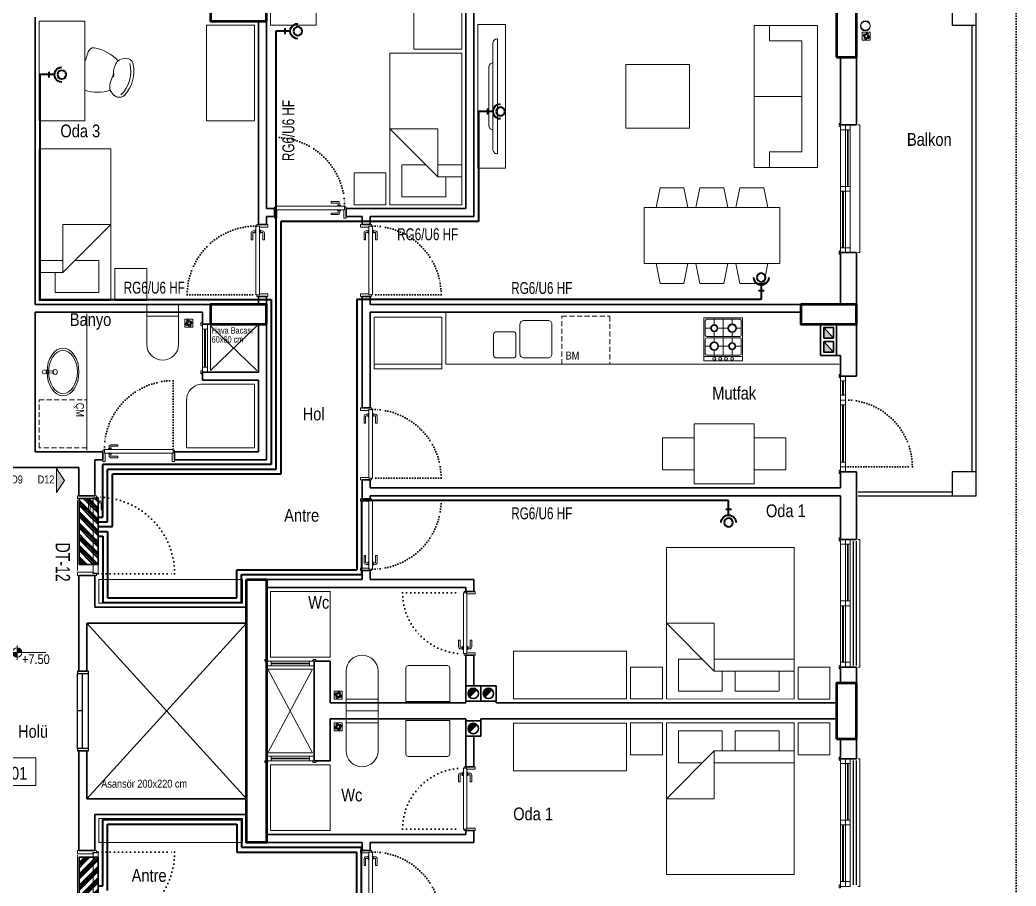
# Model space of a CAD drawing. Header units: millimetres. Extents: x 1852829 to 1882754, y -270850 to -231658.
# Drawn here: x 1865954 to 1867203, y -263898 to -262812 of the extents above; entities that cross this region are included whole.
import ezdxf
from ezdxf.enums import TextEntityAlignment as Align

# ---------------------------------------------------------------- set-up
doc = ezdxf.new("R2010")
doc.units = ezdxf.units.MM
for name, pattern in [('CONTINOUS', [0]), ('CONTINU', [0]), ('DOT', [0.25, 0, -0.25]), ('izdüşüm arka', [3.175, 0, -3.175]), ('izdüşüm ön', [9.525, 6.35, -3.175])]:
    doc.linetypes.add(name, pattern=pattern)
for name, color, linetype, lineweight in [('a_ba', 6, 'Continuous', 50), ('a_doğrama', 251, 'Continuous', 20), ('a_duvar', 251, 'Continuous', 35), ('a_görünüş', 32, 'Continuous', 25), ('a_görünüş_ince', 8, 'Continuous', 20), ('a_izdüşüm_arka', 251, 'izdüşüm arka', 30), ('a_izdüşüm_ön', 6, 'izdüşüm ön', 9), ('a_not_kot', 251, 'Continuous', 13), ('a_not_mahal', 253, 'Continuous', 5), ('a_not_misc', 144, 'Continuous', 5), ('a_not_text', 7, 'Continuous', 13), ('a_tefriş', 8, 'Continuous', 20), ('Aydınlatma', 4, 'CONTINOUS', 35), ('m_yib', 65, 'Continuous', 20), ('Priz', 6, 'CONTINOUS', 40), ('Telefon', 2, 'CONTINOUS', 40), ('Tv', 3, 'CONTINOUS', 40)]:
    doc.layers.add(name, color=color, linetype=linetype, lineweight=lineweight)
doc.layers.add('a_basılmayacak', color=251, linetype='Continuous', lineweight=5, plot=False)
doc.styles.add('Grupcad', font='arial.ttf', dxfattribs={"width": 0.7})
doc.styles.add('ROMANTUR', font='arial.ttf', dxfattribs={"width": 0.7})
doc.styles.get("Standard").update_dxf_attribs({"font": 'ARIALN.TTF'})

# ---------------------------------------------------------------- blocks, each defined once
blk = doc.blocks.new('K2')
at = {"layer": 'a_doğrama', "color": 251, "linetype": 'Continuous'}
for p, q in [((-13, 88.1), (-13, 1.9)), ((-13, 88.1), (-8.5, 88.1)), ((-12, 90), (-12, 88.1)), ((-12, 90), (-10, 90)), ((-8.5, 88.1), (-8.5, 1.9)), ((-13, 1.9), (-8.5, 1.9)), ((-12, 0), (-12, 1.9)), ((-12, 0), (-10, 0))]:
    blk.add_line(p, q, dxfattribs=at)
for points in [[(0, 90), (2, 90), (2, 87), (-8.5, 87)], [(0, 0), (2, 0), (2, 3), (-8.5, 3)]]:
    blk.add_lwpolyline(points, dxfattribs=at)
at = {"layer": 'a_doğrama', "color": 251}
for points in [[(-14, 80.1), (-16.5, 80.1, 0.414214), (-17, 79.6), (-17, 71.1), (-19, 71.1), (-19, 79.6)], [(-13, 83.1), (-13.5, 83.1, 0.414214), (-14, 82.6), (-14, 79.6, 0.414214), (-13.5, 79.1), (-13, 79.1)], [(-8.5, 83.1), (-8, 83.1, -0.414214), (-7.5, 82.6), (-7.5, 79.6, -0.414214), (-8, 79.1), (-8.5, 79.1)], [(-7.5, 80.1), (-5, 80.1, -0.414214), (-4.5, 79.6), (-4.5, 71.1), (-2.5, 71.1), (-2.5, 79.6)]]:
    blk.add_lwpolyline(points, format="xyb", dxfattribs=at)
for points in [[(-16.5, 82.1), (-14, 82.1)], [(-5, 82.1), (-7.5, 82.1)]]:
    blk.add_lwpolyline(points, dxfattribs=at)
for centre, start, end in [((-16.5, 79.6), 90, 180), ((-5, 79.6), 0, 90)]:
    blk.add_arc(centre, 2.5, start, end, dxfattribs=at)
at = {"layer": 'a_izdüşüm_arka', "color": 251}
blk.add_lwpolyline([(-99.2, 1.9), (-13, 1.9)], dxfattribs=at)
blk.add_arc((-13, 1.9), 86.2, 90, 180, dxfattribs=at)
blk = doc.blocks.new('klozet')
at = {"layer": 'a_tefriş'}
blk.add_line((20, 0), (-20, 0), dxfattribs=at)
for points in [[(-20, 0), (-20, -15), (20, -15), (20, 0)], [(-20, -50), (-20, -15)], [(20, -50), (20, -15)]]:
    blk.add_lwpolyline(points, dxfattribs=at)
blk.add_arc((0, -50), 20, 180, 360, dxfattribs=at)
blk = doc.blocks.new('K1')
at = {"layer": 'a_doğrama', "color": 251}
for points in [[(-17.5, -2.5), (-22, -2.5), (-22, 0), (2, 0), (2, -4), (-17.5, -4), (-17.5, -2.5)], [(-27.5, -93.1), (-25, -93.1)], [(-17.5, -97.5), (-22, -97.5), (-22, -100), (2, -100), (2, -96), (-17.5, -96), (-17.5, -97.5)], [(-14.5, -93.1), (-17, -93.1)]]:
    blk.add_lwpolyline(points, dxfattribs=at)
blk.add_lwpolyline([(-18, -14), (-18, -4), (-18, -3), (-22.5, -3), (-22.5, -2.5), (-22.5, -2), (-24, -2), (-24, -2.5), (-24, -12.5), (-24, -88), (-24, -97.5), (-24, -98), (-22.5, -98), (-22.5, -97.5), (-22.5, -97), (-18, -97), (-18, -96), (-18, -86.5)], close=True, dxfattribs=at)
for points in [[(-25, -91.1), (-27.5, -91.1, -0.414214), (-28, -90.6), (-28, -82.1), (-30, -82.1), (-30, -90.6)], [(-17, -91.1), (-14.5, -91.1, 0.414214), (-14, -90.6), (-14, -82.1), (-12, -82.1), (-12, -90.6)], [(-24, -94.1), (-24.5, -94.1, -0.414214), (-25, -93.6), (-25, -90.6, -0.414214), (-24.5, -90.1), (-24, -90.1)], [(-18, -94.1), (-17.5, -94.1, 0.414214), (-17, -93.6), (-17, -90.6, 0.414214), (-17.5, -90.1), (-18, -90.1)]]:
    blk.add_lwpolyline(points, format="xyb", dxfattribs=at)
for centre, start, end in [((-27.5, -90.6), 180, 270), ((-14.5, -90.6), 270, 0)]:
    blk.add_arc(centre, 2.5, start, end, dxfattribs=at)
at = {"layer": 'a_görünüş_ince', "color": 251}
blk.add_line((2, -6), (2, -94), dxfattribs=at)
at = {"layer": 'a_izdüşüm_arka', "color": 251, "linetype": 'DOT', "ltscale": 20}
blk.add_line((-24, -2), (-120, -2), dxfattribs=at)
blk.add_arc((-24, -2), 96, 180, 270, dxfattribs=at)
blk = doc.blocks.new('M1')
at = {"layer": 'a_doğrama', "linetype": 'Continuous'}
for p, q in [((-24, 6), (-30, 6)), ((-30, 0), (-30, 6)), ((-24, 0), (-30, 0)), ((-24, 0), (-24, 6)), ((30, 6), (24, 6)), ((24, 6), (24, 0)), ((30, 0), (30, 6)), ((30, 0), (24, 0))]:
    blk.add_line(p, q, dxfattribs=at)
at = {"layer": 'a_doğrama'}
for p, q in [((24, 3.5), (-24, 3.5)), ((24, 2.5), (-24, 2.5))]:
    blk.add_line(p, q, dxfattribs=at)
for points in [[(-28, -1), (-28, 0), (-32, 0), (-32, -2), (-29, -2)], [(28, -1), (28, 0), (32, 0), (32, -2), (29, -2)]]:
    blk.add_lwpolyline(points, close=True, dxfattribs=at)
at = {"layer": 'a_görünüş_ince'}
for p, q in [((24, 6), (-24, 6)), ((-24, 0), (24, 0))]:
    blk.add_line(p, q, dxfattribs=at)
blk = doc.blocks.new('k_80')
at = {"layer": 'a_doğrama', "color": 251, "linetype": 'Continuous'}
for p, q in [((-80, 2), (-78.1, 2)), ((-80, 2), (-80, 0)), ((-78.1, 3), (-1.9, 3)), ((-78.1, 3), (-78.1, -1.5)), ((-1.9, 3), (-1.9, -1.5)), ((0, 2), (-1.9, 2)), ((0, 2), (0, 0)), ((-78.1, -1.5), (-1.9, -1.5))]:
    blk.add_line(p, q, dxfattribs=at)
at = {"layer": 'a_doğrama', "color": 251}
for points in [[(-73.1, 3), (-73.1, 3.5, -0.414214), (-72.6, 4), (-69.6, 4, -0.414214), (-69.1, 3.5), (-69.1, 3)], [(-70.1, 4), (-70.1, 6.5, -0.414214), (-69.6, 7), (-61.1, 7), (-61.1, 9), (-69.6, 9)], [(-73.1, -1.5), (-73.1, -2, 0.414214), (-72.6, -2.5), (-69.6, -2.5, 0.414214), (-69.1, -2), (-69.1, -1.5)], [(-70.1, -2.5), (-70.1, -5, 0.414214), (-69.6, -5.5), (-61.1, -5.5), (-61.1, -7.5), (-69.6, -7.5)]]:
    blk.add_lwpolyline(points, format="xyb", dxfattribs=at)
for points in [[(-72.1, 6.5), (-72.1, 4)], [(-72.1, -5), (-72.1, -2.5)]]:
    blk.add_lwpolyline(points, dxfattribs=at)
at = {"layer": 'a_doğrama', "color": 251, "linetype": 'Continuous'}
for points in [[(-80, -10), (-80, -12), (-77, -12), (-77, -1.5)], [(0, -10), (0, -12), (-3, -12), (-3, -1.5)]]:
    blk.add_lwpolyline(points, dxfattribs=at)
at = {"layer": 'a_doğrama', "color": 251}
for centre, start, end in [((-69.6, 6.5), 90, 180), ((-69.6, -5), 180, 270)]:
    blk.add_arc(centre, 2.5, start, end, dxfattribs=at)
at = {"layer": 'a_izdüşüm_arka', "color": 251, "linetype": 'DOT', "ltscale": 20}
blk.add_line((-1.9, 79.2), (-1.9, 3), dxfattribs=at)
blk.add_arc((-1.9, 3), 76.2, 90, 180, dxfattribs=at)
blk = doc.blocks.new('160p')
at = {"layer": 'a_doğrama', "color": 251}
for points in [[(-6, -6), (-6, 0), (-12, 0), (-12, -6)], [(0, -6), (0, 0), (-6, 0), (-6, -6)], [(-6, -83), (-6, -77), (-12, -77), (-12, -83)], [(0, -83), (0, -77), (-6, -77), (-6, -83)], [(-6, -160), (-6, -154), (-12, -154), (-12, -160)], [(0, -160), (0, -154), (-6, -154), (-6, -160)]]:
    blk.add_lwpolyline(points, close=True, dxfattribs=at)
for points in [[(2, -1), (2, 2), (0, 2), (0, -2), (1, -2), (2, -1)], [(-9.5, -6), (-9.5, -77)], [(-8.5, -6), (-8.5, -77)], [(-3.5, -83), (-3.5, -154)], [(-2.5, -83), (-2.5, -154)], [(2, -159), (2, -162), (0, -162), (0, -158), (1, -158), (2, -159)]]:
    blk.add_lwpolyline(points, dxfattribs=at)
at = {"layer": 'a_görünüş_ince', "color": 251}
for points in [[(-22, -160), (-24, -160), (-24, 0), (-22, 0)], [(-12, -77), (-12, -6)], [(-6, -77), (-6, -6)], [(-6, -77), (-6, -6)], [(0, -77), (0, -6)], [(-12, -154), (-12, -83)], [(-6, -154), (-6, -83)], [(-6, -154), (-6, -83)], [(0, -154), (0, -83)]]:
    blk.add_lwpolyline(points, dxfattribs=at)
blk = doc.blocks.new('kapı_120_c_blok')
at = {"layer": 'a_doğrama', "color": 251}
for points in [[(-2, 119), (-2, 122), (0, 122), (0, 118), (-1, 118), (-2, 119)], [(2.5, 114), (2.5, 96)], [(3.5, 114), (3.5, 96)], [(2.5, 84), (2.5, 12)], [(3.5, 84), (3.5, 12)], [(-2, 1), (-2, -2), (0, -2), (0, 2), (-1, 2), (-2, 1)]]:
    blk.add_lwpolyline(points, dxfattribs=at)
for points in [[(0, 114), (6, 114), (6, 120), (0, 120)], [(0, 90), (6, 90), (6, 96), (0, 96)], [(0, 84), (6, 84), (6, 90), (0, 90)], [(0, 6), (6, 6), (6, 12), (0, 12)], [(0, 0), (6, 0), (6, 6), (0, 6)]]:
    blk.add_lwpolyline(points, close=True, dxfattribs=at)
at = {"layer": 'a_görünüş_ince', "color": 251}
for points in [[(0, 114), (0, 96)], [(6, 114), (6, 96)], [(0, 84), (0, 12)], [(6, 84), (6, 12)]]:
    blk.add_lwpolyline(points, dxfattribs=at)
at = {"layer": 'a_izdüşüm_arka', "color": 251}
blk.add_lwpolyline([(6, 6), (90, 6)], dxfattribs=at)
blk.add_arc((6, 6), 84, 0, 90, dxfattribs=at)
blk = doc.blocks.new('baca_şönt')
at = {"layer": 'a_duvar'}
h = blk.add_hatch(color=256, dxfattribs=at)
h.dxf.hatch_style = 1
h.paths.add_polyline_path([(21.5, -5), (21.5, -17), (35, -17)])
h.paths.add_polyline_path([(4, -5), (4, -17), (17.5, -17)])
for p, q in [((4, -5), (17.5, -17)), ((17.5, -5), (17.5, -17)), ((21.5, -5), (21.5, -17)), ((21.5, -5), (35, -17))]:
    blk.add_line(p, q, dxfattribs=at)
blk.add_lwpolyline([(0, -21), (39, -21), (39, -1), (0, -1)], close=True, dxfattribs=at)
for points in [[(17.5, -5), (4, -5), (4, -17), (17.5, -17)], [(21.5, -17), (35, -17), (35, -5), (21.5, -5)]]:
    blk.add_lwpolyline(points, dxfattribs=at)
blk = doc.blocks.new('baca_müstakil')
at = {"layer": 'a_duvar'}
h = blk.add_hatch(color=256, dxfattribs=at)
h.dxf.hatch_style = 1
h.paths.add_polyline_path([(4.9, -4.9, 0.198912), (3, -9.5, 0.668179), (14.1, -14.1)])
blk.add_line((4.9, -4.9), (14.1, -14.1), dxfattribs=at)
blk.add_lwpolyline([(0, -19), (19, -19), (19, 0), (0, 0)], close=True, dxfattribs=at)
blk.add_circle((9.5, -9.5), 6.5, dxfattribs=at)
blk = doc.blocks.new('A$C2A0A03CE')
at = {"layer": 'a_tefriş'}
for p, q in [((-54, -24.3), (-54, 24.3)), ((-54, 24.3), (0, 24.3)), ((-48.6, 24.3), (-48.6, -24.3)), ((-46.8, 20.7), (-46.8, -20.7)), ((-27, 22.5), (-45, 22.5)), ((-35.6, 22.5), (-35.6, 15.7)), ((-25.2, -20.7), (-25.2, 20.7)), ((-23.4, -20.7), (-23.4, 20.7)), ((-21.6, 22.5), (-3.6, 22.5)), ((-13.1, 22.5), (-13.1, 14.8)), ((-1.8, 20.7), (-1.8, -20.7)), ((0, -24.3), (0, 24.3)), ((-40, 11.2), (-46.8, 11.2)), ((-25.2, 0), (-46.8, 0)), ((-35.6, 6.8), (-35.6, -7.7)), ((-25.2, 11.2), (-31, 11.2)), ((-16.6, 11.2), (-23.4, 11.2)), ((-1.8, 0), (-23.4, 0)), ((-13.1, 7.7), (-13.1, -6.8)), ((-1.8, 11.2), (-9.4, 11.2)), ((-39.1, -11.3), (-46.8, -11.3)), ((-25.2, -11.3), (-31.9, -11.3)), ((-17.5, -11.3), (-23.4, -11.3)), ((-1.8, -11.3), (-8.5, -11.3)), ((-54, -24.3), (0, -24.3)), ((-45, -22.5), (-27, -22.5)), ((-35.6, -14.9), (-35.6, -22.5)), ((-3.6, -22.5), (-21.6, -22.5)), ((-13.1, -15.7), (-13.1, -22.5))]:
    blk.add_line(p, q, dxfattribs=at)
for centre, radius in [((-51.4, 11.2), 1.8), ((-35.6, 11.2), 5.4), ((-35.6, 11.2), 4.5), ((-13.1, 11.2), 4.5), ((-13.1, 11.2), 3.6), ((-51.4, 3.7), 1.8), ((-51.4, -3.5), 1.8), ((-51.4, -11.3), 1.8), ((-35.6, -11.3), 4.5), ((-35.6, -11.3), 3.6), ((-13.1, -11.3), 5.4), ((-13.1, -11.3), 4.5)]:
    blk.add_circle(centre, radius, dxfattribs=at)
for centre, start, end in [((-45, 20.7), 90, 180), ((-27, 20.7), 0, 90), ((-21.6, 20.7), 90, 180), ((-3.6, 20.7), 0, 90), ((-45, -20.7), 180, 270), ((-27, -20.7), 270, 0), ((-21.6, -20.7), 180, 270), ((-3.6, -20.7), 270, 0)]:
    blk.add_arc(centre, 1.8, start, end, dxfattribs=at)
blk = doc.blocks.new('tefriş_koltuk_202x90')
at = {"layer": 'a_tefriş'}
for p, q in [((0, -90), (0, -22)), ((-79, -68), (-101, -68)), ((79, -68), (101, -68))]:
    blk.add_line(p, q, dxfattribs=at)
for points in [[(101, -90), (101, 0), (-101, 0), (-101, -90), (101, -90)], [(79, -68), (79, -22), (-79, -22), (-79, -68)]]:
    blk.add_lwpolyline(points, dxfattribs=at)
blk = doc.blocks.new('tefirş_tv')
at = {"layer": 'a_tefriş'}
for points in [[(35, 10), (35, 10, 0.414214), (30, 15), (-30, 15, 0.414214), (-35, 10), (-35, 10)], [(60, 4), (60, 5, 0.414214), (55, 10), (-55, 10, 0.414214), (-60, 5), (-60, 4)]]:
    blk.add_lwpolyline(points, format="xyb", close=True, dxfattribs=at)
blk = doc.blocks.new('tefriş_yatak tek')
at = {"layer": 'a_tefriş'}
for points in [[(0, -0.45), (-1.9, -0.45), (-1.9, 0.45), (0, 0.45)], [(-1.9, -0.5), (-1.5, -0.5), (-1.5, -0.9), (-1.9, -0.9)]]:
    blk.add_lwpolyline(points, close=True, dxfattribs=at)
for points in [[(-1.55, 0.45), (-1.55, 0.15), (-0.95, -0.45), (-0.95, 0.15), (-1.55, 0.15)], [(-1.4, 0.45), (-1.4, 0.15)], [(-1.4, 0), (-1.4, -0.3), (-1.8, -0.3), (-1.8, 0.25), (-1.55, 0.25)]]:
    blk.add_lwpolyline(points, dxfattribs=at)
blk = doc.blocks.new('tefriş_sandalye')
at = {"layer": 'a_tefriş'}
blk.add_line((0, -18), (0, 18), dxfattribs=at)
at = {"layer": 'a_tefriş', "extrusion": (0, 0, -1)}
for centre, major_axis, start_param, end_param in [((43.2, 17.3), (6.76, 6.76), 4.815914, 6.34704), ((16, -34.3), (38.7, 38.7), 5.200723, 5.79406), ((62.1, 15.1), (21.8, -21.8), 1.757107, 2.385975), ((62.1, 15.1), (21.8, -21.8), 1.757107, 2.385975), ((48.7, 10.5), (13, -13), 2.664537, 2.7784), ((48.7, 10.5), (13, -13), 2.664537, 2.7784), ((48.7, 10.5), (13, -13), 2.7784, 3.245118), ((16.9, -5.5), (28.8, 28.8), 6.26556, 7.321949), ((16.9, -5.5), (28.8, 28.8), 6.26556, 7.321949), ((17, -5.7), (31.4, -31.4), -1.506941, -0.587454), ((66.5, -1.2), (21.8, -21.8), 1.802816, 2.431683), ((66.5, -1.2), (21.8, -21.8), 1.802816, 2.431683), ((-154, -79.7), (117.3, -117.3), -1.166716, -1.087708), ((1.8, 18.5), (38.7, -38.7), -0.034473, 0.601946), ((52.6, -3.9), (13, -13), 1.410391, 1.524253), ((52.6, -3.9), (13, -13), 1.410391, 1.524253), ((52.6, -3.9), (13, 13), 2.514469, 2.981187), ((51.2, -12.6), (6.76, -6.76), -0.587454, 0.943672), ((11.1, -28.2), (4.99, -4.99), 0.687369, 2.053884)]:
    blk.add_ellipse(centre, major_axis=major_axis, ratio=1, start_param=start_param, end_param=end_param, dxfattribs=at)
blk = doc.blocks.new('tefriş_yatak_çift')
at = {"layer": 'a_tefriş'}
for points in [[(-85, -5), (-85, -45), (-125, -45), (-125, -5)], [(80, -195), (80, -5), (-80, -5), (-80, -195)], [(85, -5), (85, -45), (125, -45), (125, -5)]]:
    blk.add_lwpolyline(points, close=True, dxfattribs=at)
for points in [[(-6.3, -40), (-6.3, -15), (-61.3, -15), (-61.3, -40)], [(35, -55), (65, -55), (65, -15), (10, -15), (10, -40)], [(-80, -40), (20, -40), (80, -100), (20, -100), (20, -40)], [(-80, -55), (20, -55)]]:
    blk.add_lwpolyline(points, dxfattribs=at)
blk = doc.blocks.new('tefriş_süzgeç')
at = {"layer": 'a_tefriş'}
for p, q in [((5, 0), (-5, 0)), ((-5, 0), (-5, -10)), ((5, -10), (5, 0)), ((-5, -10), (5, -10)), ((-3.6, -5.1), (-4.1, -5.1)), ((-2.6, -5.1), (-3.1, -5.1)), ((-2.5, -2.5), (-2.9, -2.2)), ((-2.6, -7.6), (-2.9, -7.9)), ((-2, -3.3), (-2.3, -3)), ((-1.9, -6.9), (-2.2, -7.2)), ((-1.6, -5.1), (-2.1, -5.1)), ((-1.2, -3.9), (-1.5, -3.6)), ((-1.2, -6.2), (-1.5, -6.5)), ((-0.2, -2.5), (-0.2, -2)), ((-0.1, -1.5), (-0.1, -1)), ((-0.1, -3), (-0.1, -3.5)), ((-0.1, -6.6), (-0.1, -7.1)), ((-0.1, -7.6), (-0.1, -8.1)), ((-0.1, -8.6), (-0.1, -9.1)), ((1, -4), (1.4, -3.6)), ((1.1, -6.2), (1.4, -6.5)), ((1.5, -5.1), (2, -5.1)), ((1.7, -3.3), (2.1, -2.9)), ((1.8, -6.9), (2.1, -7.2)), ((2.5, -2.5), (2.8, -2.2)), ((2.5, -5.1), (3, -5.1)), ((2.5, -7.5), (2.8, -7.9)), ((3.5, -5.1), (4, -5.1))]:
    blk.add_line(p, q, dxfattribs=at)
for centre, radius, start, end in [((-0.1, -5.1), 4.06, 134.2896, 180), ((-0.1, -5.1), 3.56, 134.2896, 180), ((-0.1, -5.1), 3.06, 180, 225), ((-0.1, -5.1), 4.06, 225, 270), ((-0.1, -5.1), 2.56, 180, 225), ((-0.1, -5.1), 3.56, 225, 270), ((-0.4, -4.4), 2.4, 84.5943, 143.2016), ((-0.1, -5.1), 2.06, 134.2896, 180), ((-0.1, -5), 2.44, 90.343, 138.1212), ((-0.1, -5.1), 1.56, 134.2896, 180), ((-0.1, -5.1), 2.06, 225, 270), ((-0.1, -5.1), 1.56, 225, 270), ((-0.1, -5.1), 4.06, 45, 90), ((-0.1, -5.1), 3.56, 45, 90), ((-0.1, -5.1), 2.06, 45, 90), ((-0.1, -5.1), 1.56, 45, 90), ((-0.1, -5.1), 2.56, 270, 315.7104), ((-0.1, -5.1), 3.06, 270, 315.7104), ((-0.1, -5.1), 1.56, 314.2896, 360), ((-0.1, -5.1), 2.06, 314.2896, 360), ((-0.1, -5.1), 2.56, 360, 45), ((-0.1, -5.1), 3.06, 360, 45), ((-0.1, -5.1), 3.56, 314.2896, 360), ((-0.1, -5.1), 4.06, 314.2896, 360)]:
    blk.add_arc(centre, radius, start, end, dxfattribs=at)
blk = doc.blocks.new('sembol_kot')
at = {"layer": 'a_not_kot'}
for points in [[(0, 10), (0, 0), (10, 0, 0.414214)], [(0, 0), (-10, 0, 0.414214), (0, -10)]]:
    blk.add_hatch(color=256, dxfattribs=at).paths.add_polyline_path(points)
for p, q in [((0, 15), (0, -15)), ((-15, 0), (60, 0))]:
    blk.add_line(p, q, dxfattribs=at)
blk.add_circle((0, 0), 10, dxfattribs=at)
blk = doc.blocks.new('ZayıfAkımPanosu')
at = {"layer": 'Priz'}
h = blk.add_hatch(dxfattribs=at)
h.set_pattern_fill('GOST_GROUND', color=256)
h.set_pattern_definition([(45, (-1866208.597, 256590.195), (14.142135624, 0), [20]), (45, (-1866205.597, 256590.195), (14.142135624, 0), [20]), (45, (-1866202.597, 256590.195), (14.142135624, 0), [20])])
h.paths.add_polyline_path([(11.9, 41.5), (-11.9, 41.5), (-11.9, -41.5), (11.9, -41.5)])
at = {"layer": 'Aydınlatma', "color": 2, "linetype": 'CONTINU'}
blk.add_lwpolyline([(-11.9, 41.5), (11.9, 41.5), (11.9, -41.5), (-11.9, -41.5)], close=True, dxfattribs=at)
blk.add_lwpolyline([(-11.9, 41.5), (11.9, 41.5), (11.9, -41.5), (-11.9, -41.5)], close=True, dxfattribs=at)
blk.add_lwpolyline([(-11.9, 41.5), (11.9, 41.5), (11.9, -41.5), (-11.9, -41.5)], close=True, dxfattribs=at)
blk.add_lwpolyline([(-11.9, 41.5), (11.9, 41.5), (11.9, -41.5), (-11.9, -41.5)], close=True, dxfattribs=at)
blk.add_lwpolyline([(-11.9, 41.5), (11.9, 41.5), (11.9, -41.5), (-11.9, -41.5)], close=True, dxfattribs=at)
at = {"layer": 'Aydınlatma', "color": 6, "linetype": 'CONTINU'}
blk.add_lwpolyline([(-11.9, 41.5), (11.9, 41.5), (11.9, -41.5), (-11.9, -41.5)], close=True, dxfattribs=at)
blk = doc.blocks.new('Tv Prz')
at = {"layer": 'Tv', "linetype": 'CONTINU'}
for p, q in [((0, 18.3), (0, 11.4)), ((3.6, 11.4), (-3.7, 11.4)), ((0, 11.4), (0, 0))]:
    blk.add_line(p, q, dxfattribs=at)
blk.add_circle((0, 27.7), 5.4, dxfattribs=at)
blk.add_arc((0, 27.7), 9.4, 180.1856, 0.1856, dxfattribs=at)

msp = doc.modelspace()

# ---------------------------------------------------------------- hatches: boundary and pattern name
at = {"layer": 'a_not_misc'}
h = msp.add_hatch(color=256, dxfattribs=at)
h.dxf.hatch_style = 1
h.paths.add_polyline_path([(1865999.7, -263374.4), (1866009.7, -263389.4), (1865999.7, -263404.4)])

# ---------------------------------------------------------------- linework, layer by layer
msp.add_lwpolyline([(1866027.7, -263628.5), (1866027.7, -263628.5)])
at = {"layer": 'a_ba', "color": 253}
for points in [[(1866262.7, -262813.5), (1866262.7, -262788.5), (1866192.7, -262788.5), (1866192.7, -262813.5)], [(1866977.7, -262858.5), (1867002.7, -262858.5), (1867002.7, -262788.5), (1866977.7, -262788.5)], [(1866262.7, -263193.5), (1866262.7, -263168.5), (1866192.7, -263168.5), (1866192.7, -263193.5)], [(1866932.7, -263168.5), (1866932.7, -263193.5), (1867002.7, -263193.5), (1867002.7, -263168.5)], [(1866237.7, -263513.5), (1866262.7, -263513.5), (1866262.7, -263843.5), (1866237.7, -263843.5), (1866237.7, -263818.5), (1866237.7, -263818.5), (1866237.7, -263538.5), (1866237.7, -263538.5)], [(1866977.7, -263713.5), (1867002.7, -263713.5), (1867002.7, -263643.5), (1866977.7, -263643.5)]]:
    msp.add_lwpolyline(points, close=True, dxfattribs=at)
at = {"layer": 'a_basılmayacak'}
for points in [[(1866342.7, -263611), (1866267.7, -263611), (1866267.7, -263528.5), (1866342.7, -263528.5)], [(1866342.7, -263746), (1866267.7, -263746), (1866267.7, -263828.5), (1866342.7, -263828.5)]]:
    msp.add_lwpolyline(points, close=True, dxfattribs=at)
at = {"layer": 'a_duvar'}
for p, q in [((1866262.7, -263048.5), (1866262.7, -262688.5)), ((1866512.7, -262688.5), (1866512.7, -263048.5)), ((1866522.7, -263058.5), (1866522.7, -262688.5)), ((1865972.7, -263168.5), (1865972.7, -262808.5)), ((1866252.7, -262813.5), (1866252.7, -263068.5)), ((1867002.7, -262943.5), (1867002.7, -262808.5)), ((1866982.7, -262858.5), (1866982.7, -262943.5)), ((1866272.7, -263048.5), (1866262.7, -263048.5)), ((1866512.7, -263048.5), (1866362.7, -263048.5)), ((1866262.7, -263068.5), (1866262.7, -263058.5)), ((1866262.7, -263058.5), (1866272.7, -263058.5)), ((1866362.7, -263058.5), (1866382.7, -263058.5)), ((1866382.7, -263068.5), (1866382.7, -263058.5)), ((1866392.7, -263058.5), (1866392.7, -263068.5)), ((1866392.7, -263058.5), (1866522.7, -263058.5)), ((1866982.7, -263103.5), (1866982.7, -263168.5)), ((1867002.7, -263258.5), (1867002.7, -263103.5)), ((1866252.7, -263158.5), (1866252.7, -263168.5)), ((1866262.7, -263363.5), (1866262.7, -263158.5)), ((1866382.7, -263298.5), (1866382.7, -263158.5)), ((1866392.7, -263158.5), (1866392.7, -263168.5)), ((1866252.7, -263168.5), (1865972.7, -263168.5)), ((1866982.7, -263168.5), (1866392.7, -263168.5)), ((1865972.7, -263178.5), (1866182.7, -263178.5)), ((1865972.7, -263353.5), (1865972.7, -263178.5)), ((1866182.7, -263178.5), (1866182.7, -263193.5)), ((1866192.7, -263193.5), (1866192.7, -263178.5)), ((1866392.7, -263178.5), (1866392.7, -263298.5)), ((1866392.7, -263178.5), (1866932.7, -263178.5)), ((1866252.7, -263193.5), (1866252.7, -263253.5)), ((1866982.7, -263232.5), (1866982.7, -263258.5)), ((1866252.7, -263253.5), (1866182.7, -263253.5)), ((1866182.7, -263253.5), (1866182.7, -263263.5)), ((1866182.7, -263263.5), (1866252.7, -263263.5)), ((1866252.7, -263263.5), (1866252.7, -263353.5)), ((1866057.7, -263353.5), (1865972.7, -263353.5)), ((1866047.7, -263363.5), (1866057.7, -263363.5)), ((1866047.7, -263408.5), (1866047.7, -263363.5)), ((1866057.7, -263353.5), (1866057.7, -263363.5)), ((1866252.7, -263353.5), (1866147.7, -263353.5)), ((1866147.7, -263353.5), (1866147.7, -263363.5)), ((1866252.7, -263353.5), (1866147.7, -263353.5)), ((1866147.7, -263363.5), (1866262.7, -263363.5)), ((1865907.7, -263373.3), (1866027.7, -263373.3)), ((1866027.7, -263373.3), (1866027.7, -263408.5)), ((1866382.7, -263412.5), (1866382.7, -263388.5)), ((1866392.7, -263388.5), (1866392.7, -263398.5)), ((1866982.7, -263378.5), (1866982.7, -263398.5)), ((1867002.7, -263463.5), (1867002.7, -263378.5)), ((1866982.7, -263398.5), (1866392.7, -263398.5)), ((1866027.7, -263408.5), (1866047.7, -263408.5)), ((1866392.7, -263408.5), (1866982.7, -263408.5)), ((1866392.7, -263408.5), (1866392.7, -263412.5)), ((1866982.7, -263408.5), (1866982.7, -263463.5)), ((1866047.7, -263508.5), (1866027.7, -263508.5)), ((1866027.7, -263508.5), (1866027.7, -263628.5)), ((1866047.7, -263548.5), (1866047.7, -263508.5)), ((1866047.7, -263548.5), (1866047.7, -263508.5)), ((1866382.7, -263513.5), (1866247.7, -263513.5)), ((1866382.7, -263513.5), (1866382.7, -263502.5)), ((1866392.7, -263502.5), (1866392.7, -263513.5)), ((1866522.7, -263513.5), (1866392.7, -263513.5)), ((1866522.7, -263528.5), (1866522.7, -263513.5)), ((1866262.7, -263523.5), (1866512.7, -263523.5)), ((1866512.7, -263523.5), (1866512.7, -263528.5)), ((1866237.7, -263548.5), (1866047.7, -263548.5)), ((1866037.7, -263628.5), (1866037.7, -263568.5)), ((1866237.7, -263568.5), (1866037.7, -263568.5)), ((1866237.7, -263568.5), (1866237.7, -263788.5)), ((1866512.7, -263608.5), (1866512.7, -263668.5)), ((1866522.7, -263647), (1866522.7, -263608.5)), ((1866262.7, -263616), (1866262.7, -263616)), ((1866342.7, -263616), (1866322.7, -263616)), ((1866322.7, -263616), (1866322.7, -263741)), ((1866342.7, -263668.5), (1866342.7, -263616)), ((1866982.7, -263623.5), (1866982.7, -263643.5)), ((1867002.7, -263643.5), (1867002.7, -263623.5)), ((1866262.7, -263636), (1866262.7, -263636)), ((1866342.7, -263668.5), (1866512.7, -263668.5)), ((1866550.7, -263668.5), (1866977.7, -263668.5)), ((1866342.7, -263688.5), (1866512.7, -263688.5)), ((1866342.7, -263741), (1866342.7, -263688.5)), ((1866512.7, -263688.5), (1866512.7, -263748.5)), ((1866531.7, -263688.5), (1866977.7, -263688.5)), ((1866531.7, -263691), (1866531.7, -263688.5)), ((1866522.7, -263748.5), (1866522.7, -263710)), ((1866982.7, -263713.5), (1866982.7, -263738.5)), ((1867002.7, -263738.5), (1867002.7, -263713.5)), ((1866262.7, -263721), (1866262.7, -263721)), ((1866027.7, -263728.5), (1866027.7, -263788.5)), ((1866037.7, -263788.5), (1866037.7, -263728.5)), ((1866262.7, -263741), (1866262.7, -263741)), ((1866322.7, -263741), (1866342.7, -263741)), ((1866512.7, -263743.5), (1866512.7, -263748.5)), ((1866027.7, -263788.5), (1866027.7, -263853.5)), ((1866237.7, -263788.5), (1866037.7, -263788.5)), ((1866047.7, -263808.5), (1866237.7, -263808.5)), ((1866047.7, -263853.5), (1866047.7, -263808.5)), ((1866512.7, -263833.5), (1866262.7, -263833.5)), ((1866512.7, -263828.5), (1866512.7, -263833.5)), ((1866522.7, -263843.5), (1866522.7, -263828.5)), ((1866247.7, -263843.5), (1866382.7, -263843.5)), ((1866382.7, -263843.5), (1866382.7, -263853.5)), ((1866392.7, -263853.5), (1866392.7, -263843.5)), ((1866392.7, -263843.5), (1866522.7, -263843.5)), ((1866027.7, -263853.5), (1866047.7, -263853.5)), ((1866047.7, -263853.5), (1866027.7, -263853.5))]:
    msp.add_line(p, q, dxfattribs=at)
for points in [[(1867002.7, -262943.5), (1866982.7, -262943.5)], [(1866272.7, -263048.5), (1866272.7, -263058.5)], [(1866362.7, -263048.5), (1866362.7, -263058.5)], [(1866252.7, -263068.5), (1866262.7, -263068.5)], [(1866382.7, -263068.5), (1866392.7, -263068.5)], [(1867002.7, -263103.5), (1866982.7, -263103.5)], [(1866252.7, -263158.5), (1866262.7, -263158.5)], [(1866382.7, -263158.5), (1866392.7, -263158.5)], [(1866192.7, -263193.5), (1866182.7, -263193.5)], [(1866977.7, -263232.5), (1866982.7, -263232.5)], [(1867002.7, -263258.5), (1866982.7, -263258.5)], [(1866382.7, -263298.5), (1866392.7, -263298.5)], [(1866382.7, -263388.5), (1866392.7, -263388.5)], [(1867002.7, -263378.5), (1866982.7, -263378.5)], [(1866382.7, -263412.5), (1866392.7, -263412.5)], [(1866982.7, -263463.5), (1867002.7, -263463.5)], [(1866382.7, -263502.5), (1866392.7, -263502.5)], [(1866512.7, -263528.5), (1866522.7, -263528.5)], [(1866512.7, -263608.5), (1866522.7, -263608.5)], [(1866982.7, -263623.5), (1867002.7, -263623.5)], [(1866037.7, -263628.5), (1866027.7, -263628.5)], [(1866550.7, -263666), (1866550.7, -263668.5)], [(1866037.7, -263728.5), (1866027.7, -263728.5)], [(1866982.7, -263738.5), (1867002.7, -263738.5)], [(1866512.7, -263748.5), (1866522.7, -263748.5)], [(1866512.7, -263828.5), (1866522.7, -263828.5)], [(1866382.7, -263853.5), (1866392.7, -263853.5)]]:
    msp.add_lwpolyline(points, dxfattribs=at)
at = {"layer": 'a_görünüş', "color": 251}
for points in [[(1867122.7, -262818.5), (1867152.7, -262818.5), (1867152.7, -262788.5), (1867122.7, -262788.5)], [(1867122.7, -263408.5), (1867152.7, -263408.5), (1867152.7, -263378.5), (1867122.7, -263378.5)], [(1866039.7, -263628.5), (1866025.7, -263628.5), (1866025.7, -263631.5), (1866039.7, -263631.5)], [(1866039.7, -263725.5), (1866025.7, -263725.5), (1866025.7, -263728.5), (1866039.7, -263728.5)]]:
    msp.add_lwpolyline(points, close=True, dxfattribs=at)
for points in [[(1867147.7, -263378.5), (1867147.7, -262818.5)], [(1867152.7, -263378.5), (1867152.7, -262818.5)], [(1867004.7, -263403.5), (1867122.7, -263403.5)], [(1867004.7, -263408.5), (1867122.7, -263408.5)], [(1866998.7, -263621.5), (1866998.7, -263465.5)], [(1867002.7, -263621.5), (1867002.7, -263465.5)], [(1866025.7, -263725.5), (1866025.7, -263631.5)], [(1866031.7, -263631.5), (1866031.7, -263725.5)], [(1866039.7, -263725.5), (1866039.7, -263631.5)], [(1866031.7, -263678.5), (1866025.7, -263678.5)], [(1866998.7, -263896.5), (1866998.7, -263740.5)], [(1867002.7, -263896.5), (1867002.7, -263740.5)]]:
    msp.add_lwpolyline(points, dxfattribs=at)
at = {"layer": 'a_görünüş_ince'}
for points in [[(1866192.7, -263195.5), (1866192.7, -263251.5)], [(1866264.7, -263626), (1866320.7, -263626)], [(1866264.7, -263731), (1866320.7, -263731)]]:
    msp.add_lwpolyline(points, dxfattribs=at)
at = {"layer": 'a_izdüşüm_arka'}
msp.add_lwpolyline([(1864722.7, -262453.5), (1867202.7, -262453.5), (1867202.7, -264903.5), (1864722.7, -264903.5)], close=True, dxfattribs=at)
at = {"layer": 'a_izdüşüm_ön', "color": 251}
for points in [[(1866633.2, -263243.5), (1866633.2, -263183.5), (1866693.2, -263183.5), (1866693.2, -263243.5)], [(1865977.7, -263348.3), (1865977.7, -263288.3), (1866037.7, -263288.3), (1866037.7, -263348.3)]]:
    msp.add_lwpolyline(points, close=True, dxfattribs=at)
at = {"layer": 'a_not_mahal'}
msp.add_lwpolyline([(1865973.6, -263737.1), (1865913.6, -263737.1), (1865913.6, -263772.1), (1865973.6, -263772.1)], close=True, dxfattribs=at)
at = {"layer": 'a_not_misc'}
for points in [[(1866250.6, -263195.5), (1866192.7, -263251.5)], [(1866192.7, -263195.5), (1866250.6, -263251.5)], [(1866037.7, -263568.5), (1866237.7, -263788.5)], [(1866237.7, -263568.5), (1866037.7, -263788.5)], [(1866320.7, -263626), (1866264.7, -263731)], [(1866264.7, -263626), (1866320.7, -263731)]]:
    msp.add_lwpolyline(points, dxfattribs=at)
msp.add_lwpolyline([(1865999.7, -263374.4), (1866009.7, -263389.4), (1865999.7, -263404.4), (1865999.7, -263374.4)], close=True, dxfattribs=at)
at = {"layer": 'a_tefriş'}
for p, q in [((1866037.7, -263351.3), (1866037.7, -263180.5)), ((1865988.4, -263251.2), (1865984.2, -263250.8)), ((1866487.7, -263243.5), (1866980.7, -263243.5)), ((1865984.2, -263255.8), (1865988.4, -263255.4)), ((1865986.7, -263251.9), (1865988.2, -263251.9)), ((1865986.7, -263254.6), (1865986.7, -263251.9)), ((1865988.2, -263254.6), (1865986.7, -263254.6)), ((1865994.7, -263252.2), (1865989.4, -263251.5)), ((1865989.4, -263255), (1865994.7, -263254.4))]:
    msp.add_line(p, q, dxfattribs=at)
for points in [[(1866325.1, -262693.5), (1866267.7, -262693.5), (1866267.7, -262818.5), (1866325.1, -262818.5)], [(1866507.7, -262848.5), (1866447.7, -262848.5), (1866447.7, -262728.5), (1866507.7, -262728.5)], [(1866035.1, -262813.5), (1865977.7, -262813.5), (1865977.7, -262938.5), (1866035.1, -262938.5)], [(1866187.7, -262938.5), (1866247.7, -262938.5), (1866247.7, -262818.5), (1866187.7, -262818.5)], [(1866562.7, -262817.6), (1866527.7, -262817.6), (1866527.7, -262997.6), (1866562.7, -262997.6)], [(1866793.3, -262867.7), (1866713.3, -262867.7), (1866713.3, -262947.7), (1866793.3, -262947.7)], [(1866906.3, -263047.2), (1866736.3, -263047.2), (1866736.3, -263117.2), (1866906.3, -263117.2)], [(1866874.2, -263393.5), (1866874.2, -263318.5), (1866799.2, -263318.5), (1866799.2, -263393.5)], [(1866799.2, -263376), (1866799.2, -263336), (1866759.2, -263336), (1866759.2, -263376)], [(1866914.2, -263376), (1866874.2, -263376), (1866874.2, -263336), (1866914.2, -263336)], [(1866232.7, -263513.5), (1866052.7, -263513.5), (1866052.7, -263543.5), (1866232.7, -263543.5)], [(1866572.7, -263603.4), (1866572.7, -263663.4), (1866714.3, -263663.4), (1866714.3, -263603.4)], [(1866572.7, -263753.6), (1866572.7, -263693.6), (1866714.3, -263693.6), (1866714.3, -263753.6)], [(1866232.7, -263843.5), (1866052.7, -263843.5), (1866052.7, -263813.5), (1866232.7, -263813.5)]]:
    msp.add_lwpolyline(points, close=True, dxfattribs=at)
for points in [[(1866751.3, -263047.2), (1866756.3, -263022.2), (1866786.3, -263022.2), (1866791.3, -263047.2)], [(1866801.3, -263047.2), (1866806.3, -263022.2), (1866836.3, -263022.2), (1866841.3, -263047.2)], [(1866851.3, -263047.2), (1866856.3, -263022.2), (1866886.3, -263022.2), (1866891.3, -263047.2)], [(1866751.3, -263117.2), (1866756.3, -263142.2), (1866786.3, -263142.2), (1866791.3, -263117.2)], [(1866801.3, -263117.2), (1866806.3, -263142.2), (1866836.3, -263142.2), (1866841.3, -263117.2)], [(1866851.3, -263117.2), (1866856.3, -263142.2), (1866886.3, -263142.2), (1866891.3, -263117.2)], [(1866397.7, -263184.5), (1866397.7, -263249.5), (1866482.7, -263249.5), (1866482.7, -263184.5), (1866397.7, -263184.5), (1866397.7, -263243.5), (1866482.7, -263243.5)], [(1866487.7, -263243.5), (1866487.7, -263178.5)]]:
    msp.add_lwpolyline(points, dxfattribs=at)
for points in [[(1866580.7, -263193.7, -0.414214), (1866585.7, -263188.7), (1866615.7, -263188.7, -0.414214), (1866620.7, -263193.7), (1866620.7, -263230.7, -0.414214), (1866615.7, -263235.7), (1866585.7, -263235.7, -0.414214), (1866580.7, -263230.7), (1866580.7, -263193.7)], [(1866547.7, -263206.3, -0.414214), (1866551.2, -263202.8), (1866572.2, -263202.8, -0.414214), (1866575.7, -263206.3), (1866575.7, -263232.2, -0.414214), (1866572.2, -263235.7), (1866551.2, -263235.7, -0.414214), (1866547.7, -263232.2), (1866547.7, -263206.3)]]:
    msp.add_lwpolyline(points, format="xyb", dxfattribs=at)
for points in [[(1866182.7, -263268.5), (1866247.7, -263268.5), (1866247.7, -263348.5), (1866162.7, -263348.5), (1866162.7, -263288.5, -0.414214)], [(1866492.7, -263666.5), (1866437.7, -263666.5), (1866437.7, -263624.5, -0.414214), (1866440.7, -263621.5), (1866489.7, -263621.5, -0.414214), (1866492.7, -263624.5)], [(1866492.7, -263690.5), (1866437.7, -263690.5), (1866437.7, -263732.5, 0.414214), (1866440.7, -263735.5), (1866489.7, -263735.5, 0.414214), (1866492.7, -263732.5)]]:
    msp.add_lwpolyline(points, format="xyb", close=True, dxfattribs=at)
msp.add_circle((1865997.8, -263253.3), 3, dxfattribs=at)
msp.add_circle((1865997.8, -263253.3), 3, dxfattribs=at)
for centre, radius, start, end in [((1865984.2, -263253.3), 2.5, 90, 270), ((1865988.2, -263253.3), 2.11, 57.229, 84.8304), ((1865988.2, -263253.3), 1.36, 270, 90), ((1865988.2, -263253.3), 2.11, 275.1696, 302.771), ((1865988.2, -263253.3), 2.11, 302.771, 57.229), ((1865994.5, -263253.3), 1.12, 277.1389, 82.8611)]:
    msp.add_arc(centre, radius, start, end, dxfattribs=at)
at = {"layer": 'a_tefriş', "extrusion": (0, 0, -1)}
for major_axis in [(0, 30), (0, 27)]:
    msp.add_ellipse((1866007.7, -263253.3), major_axis=major_axis, ratio=0.666667, dxfattribs=at)
at = {"layer": 'm_yib'}
for centre in [(1867013.7, -262819.6), (1867014, -262818.9)]:
    msp.add_circle(centre, 5.92, dxfattribs=at)
at = {"layer": 'Tv'}
for p, q in [((1866274.7, -262825.9), (1866274.7, -263375.5)), ((1865978.7, -262880.4), (1865978.7, -263162.5)), ((1866528.7, -262926.6), (1866528.7, -263064.5)), ((1866280.7, -263064.5), (1866280.7, -263381.5)), ((1866528.7, -263064.5), (1866280.7, -263064.5)), ((1865978.7, -263162.5), (1866268.7, -263162.5)), ((1866268.7, -263162.5), (1866268.7, -263369.5)), ((1866883.2, -263162.5), (1866376, -263162.5)), ((1866376, -263162.5), (1866376, -263501.5)), ((1866268.7, -263369.5), (1866057.7, -263369.5)), ((1866057.7, -263435.3), (1866057.7, -263369.5)), ((1866274.7, -263375.5), (1866063.7, -263375.5)), ((1866063.7, -263441.3), (1866063.7, -263375.5)), ((1866280.7, -263381.5), (1866069.7, -263381.5)), ((1866069.7, -263447.3), (1866069.7, -263381.5)), ((1866382, -263414.5), (1866382, -263507.5)), ((1866842.3, -263414.5), (1866382, -263414.5)), ((1866051.7, -263435.3), (1866057.7, -263435.3)), ((1866051.7, -263441.3), (1866063.7, -263441.3)), ((1866051.7, -263447.3), (1866069.7, -263447.3)), ((1866051.7, -263453.3), (1866063.7, -263453.3)), ((1866051.7, -263459.3), (1866057.7, -263459.3)), ((1866057.7, -263459.3), (1866057.7, -263542.5)), ((1866063.7, -263453.3), (1866063.7, -263536.5)), ((1866225.7, -263536.5), (1866225.7, -263501.5)), ((1866225.7, -263501.5), (1866376, -263501.5)), ((1866231.7, -263542.5), (1866231.7, -263507.5)), ((1866231.7, -263507.5), (1866382, -263507.5)), ((1866063.7, -263536.5), (1866225.7, -263536.5)), ((1866057.7, -263542.5), (1866231.7, -263542.5)), ((1866057.7, -263897.8), (1866057.7, -263814.5)), ((1866057.7, -263814.5), (1866231.7, -263814.5)), ((1866063.7, -263903.8), (1866063.7, -263820.5)), ((1866063.7, -263820.5), (1866225.7, -263820.5)), ((1866225.7, -263820.5), (1866225.7, -263855.5)), ((1866231.7, -263814.5), (1866231.7, -263849.5)), ((1866231.7, -263849.5), (1866382, -263849.5)), ((1866382, -263942.5), (1866382, -263849.5)), ((1866225.7, -263855.5), (1866376, -263855.5)), ((1866376, -264194.5), (1866376, -263855.5)), ((1866051.7, -263897.8), (1866057.7, -263897.8))]:
    msp.add_line(p, q, dxfattribs=at)

# ---------------------------------------------------------------- block references
msp.add_blockref('kapı_120_c_blok', (1866982.7, -263378.5))
msp.add_blockref('kapı_120_c_blok', (1866982.7, -263378.5))
at = {"layer": 'a_doğrama', "rotation": 270}
msp.add_blockref('M1', (1866182.7, -263223.5), dxfattribs=at)
at = {"layer": 'a_doğrama', "xscale": -1, "rotation": 180}
msp.add_blockref('M1', (1866292.7, -263616), dxfattribs=at)
at = {"layer": 'a_doğrama'}
msp.add_blockref('M1', (1866292.7, -263741), dxfattribs=at)
at = {"layer": 'a_duvar', "xscale": -1}
for p in [(1866982.7, -262943.5), (1866982.7, -263463.5), (1866982.7, -263738.5)]:
    msp.add_blockref('160p', p, dxfattribs=at)
at = {"layer": 'a_duvar', "xscale": -1, "rotation": 270}
msp.add_blockref('baca_şönt', (1866978.7, -263232.5), dxfattribs=at)
at = {"layer": 'a_duvar', "xscale": 0.6, "yscale": 0.6, "zscale": 0.6}
msp.add_blockref('sembol_kot', (1865950.3, -263605.2), dxfattribs=at)
at = {"layer": 'a_duvar', "rotation": 270}
for p in [(1866531.7, -263647), (1866550.7, -263647), (1866531.7, -263691)]:
    msp.add_blockref('baca_müstakil', p, dxfattribs=at)
at = {"layer": 'a_izdüşüm_arka', "ltscale": 5}
for name, p, rotation in [('K2', (1866272.7, -263058.5), 269.9992036878906), ('K2', (1866262.7, -263158.5), 359.9992036878907), ('K1', (1866027.7, -263508.5), 179.9992036878907), ('K2', (1866382.7, -263412.5), 179.9992036878906), ('k_80', (1866512.7, -263528.5), 90)]:
    msp.add_blockref(name, p, dxfattribs=dict(at, rotation=rotation))
at = {"layer": 'a_izdüşüm_arka', "ltscale": 5, "xscale": -1}
for name, p, rotation in [('K2', (1866382.7, -263158.5), 0.0007963121093723657), ('K2', (1866147.7, -263363.5), 90.00079631210939), ('K2', (1866382.7, -263388.5), 0.0007963121093723657), ('k_80', (1866512.7, -263828.5), 90), ('K1', (1866027.7, -263853.5), 0.0007963121092924297), ('K2', (1866382.7, -263943.5), 0.0007963121093723657)]:
    msp.add_blockref(name, p, dxfattribs=dict(at, rotation=rotation))
at = {"layer": 'a_tefriş', "lineweight": -3, "extrusion": (-1.67633e-30, -2.24181e-16, -1), "xscale": 0.8823529411764788, "yscale": 0.8823529411764788, "zscale": -0.8823529411764706, "rotation": 90}
msp.add_blockref('tefriş_koltuk_202x90', (-1866953.7, -262907.7), dxfattribs=at)
at = {"layer": 'a_tefriş', "extrusion": (0, 0, -1), "xscale": 1.199999999999992, "rotation": 269.9999983322061}
msp.add_blockref('tefirş_tv', (-1866556.7, -262907.6), dxfattribs=at)
at = {"layer": 'a_tefriş'}
for p, rotation in [((1867014.9, -262837.2), 179.9999999999999), ((1866347.7, -263658.5), 90)]:
    msp.add_blockref('tefriş_süzgeç', p, dxfattribs=dict(at, rotation=rotation))
at = {"layer": 'a_tefriş', "xscale": -1}
for name, p, rotation in [('tefriş_sandalye', (1866035.1, -262882), 180), ('tefriş_süzgeç', (1866160.5, -263192.3), 90), ('tefriş_süzgeç', (1866347.7, -263698.5), 90)]:
    msp.add_blockref(name, p, dxfattribs=dict(at, rotation=rotation))
at = {"layer": 'a_tefriş'}
for p, xscale, yscale, zscale, rotation in [((1866462.7, -262853.5), -100, 100, 100, 270), ((1866022.7, -262973.5), 100.0000000000011, 100.0000000000011, 100.0000000000011, 90)]:
    msp.add_blockref('tefriş_yatak tek', p, dxfattribs=dict(at, xscale=xscale, yscale=yscale, zscale=zscale, rotation=rotation))
at = {"layer": 'a_tefriş', "color": 113, "xscale": -1}
for p, rotation in [((1866132.7, -263168.5), 359.9992036605381), ((1866382.7, -263678.5), 179.999203660538)]:
    msp.add_blockref('klozet', p, dxfattribs=dict(at, rotation=rotation))
at = {"layer": 'a_tefriş', "color": 113}
for name, p, rotation in [('A$C2A0A03CE', (1866835.5, -263185.4), 90.0007963271045), ('klozet', (1866382.7, -263678.5), 0.0007963394619744455)]:
    msp.add_blockref(name, p, dxfattribs=dict(at, rotation=rotation))
at = {"layer": 'a_tefriş', "extrusion": (0, 0, -1), "xscale": -1, "zscale": -1, "rotation": 180.0301700967464}
msp.add_blockref('tefriş_yatak_çift', (-1866844.3, -263668.5), dxfattribs=at)
at = {"layer": 'a_tefriş', "extrusion": (0, 0, -1), "zscale": -1, "rotation": 359.9698299032536}
msp.add_blockref('tefriş_yatak_çift', (-1866844.3, -263688.5), dxfattribs=at)
at = {"layer": 'Priz', "xscale": -1, "rotation": 180}
msp.add_blockref('ZayıfAkımPanosu', (1866039.8, -263453.5), dxfattribs=at)
at = {"layer": 'Priz'}
msp.add_blockref('ZayıfAkımPanosu', (1866039.8, -263903.5), dxfattribs=at)
at = {"layer": 'Tv', "linetype": 'CONTINU', "xscale": -1}
for p, rotation in [((1866274.4, -262825.9), 270), ((1865978.7, -262880.4), 270), ((1866528.7, -262926.6), 270), ((1866842.3, -263414.5), 180)]:
    msp.add_blockref('Tv Prz', p, dxfattribs=dict(at, rotation=rotation))
msp.add_blockref('Tv Prz', (1866883.2, -263162.5), dxfattribs=at)

# ---------------------------------------------------------------- texts
at = {"layer": 'a_not_kot'}
msp.add_text('+7.50', height=12, dxfattribs=at).set_placement((1865956.3, -263619.6))
at = {"layer": 'a_not_mahal'}
for s, height, p in [('Oda 3', 16, (1866004.4, -262959)), ('Balkon', 16, (1867065.9, -262969.7)), ('Banyo', 16, (1866016.3, -263195.6)), ('BM', 10, (1866637.9, -263237.7)), ('Mutfak', 16, (1866821.8, -263287.9)), ('Hol', 16, (1866308.2, -263314)), ('Antre', 16, (1866285.1, -263441.1)), ('Oda 1', 16, (1866889.1, -263435.4)), ('Wc', 16, (1866315.1, -263550.2)), ('Apt. Holü', 16, (1865913.6, -263712.1)), ('Wc', 16, (1866356.6, -263791.9)), ('Oda 1', 16, (1866572.2, -263815.6)), ('Antre', 16, (1866093.8, -263892.8))]:
    msp.add_text(s, height=height, dxfattribs=at).set_placement(p)
msp.add_text('ÇM', height=10, rotation=270, dxfattribs=at).set_placement((1866024, -263291.9))
msp.add_text('N01', height=16, rotation=360, dxfattribs=at).set_placement((1865946.1, -263764.6), align=Align.CENTER)
at = {"layer": 'a_not_text'}
for s, height, p in [('Hava Bacası', 8, (1866194.1, -263205.2)), ('60x60 cm', 8, (1866194.1, -263216.5)), ('D9', 10, (1865942.8, -263393.1)), ('D12', 10, (1865975.9, -263393.1)), ('Asansör 200x220 cm', 10, (1866055.7, -263774.7))]:
    msp.add_text(s, height=height, dxfattribs=at).set_placement(p)
at = {"layer": 'Aydınlatma', "linetype": 'CONTINU', "style": 'ROMANTUR', "width": 0.7}
msp.add_text('DT-12', height=18, rotation=270, dxfattribs=at).set_placement((1866007.6, -263491.8), align=Align.MIDDLE_CENTER)
at = {"layer": 'Telefon', "color": 4, "linetype": 'CONTINU', "style": 'Grupcad', "width": 0.7}
msp.add_text('RG6/U6 HF', height=15, rotation=90, dxfattribs=at).set_placement((1866290.3, -262988.8), align=Align.MIDDLE_LEFT)
for p in [(1866426.7, -263080.6), (1866083.9, -263147.6), (1866569.7, -263148), (1866569.7, -263430.6)]:
    msp.add_text('RG6/U6 HF', height=15, dxfattribs=at).set_placement(p, align=Align.MIDDLE_LEFT)

doc.saveas('drawing.dxf')
